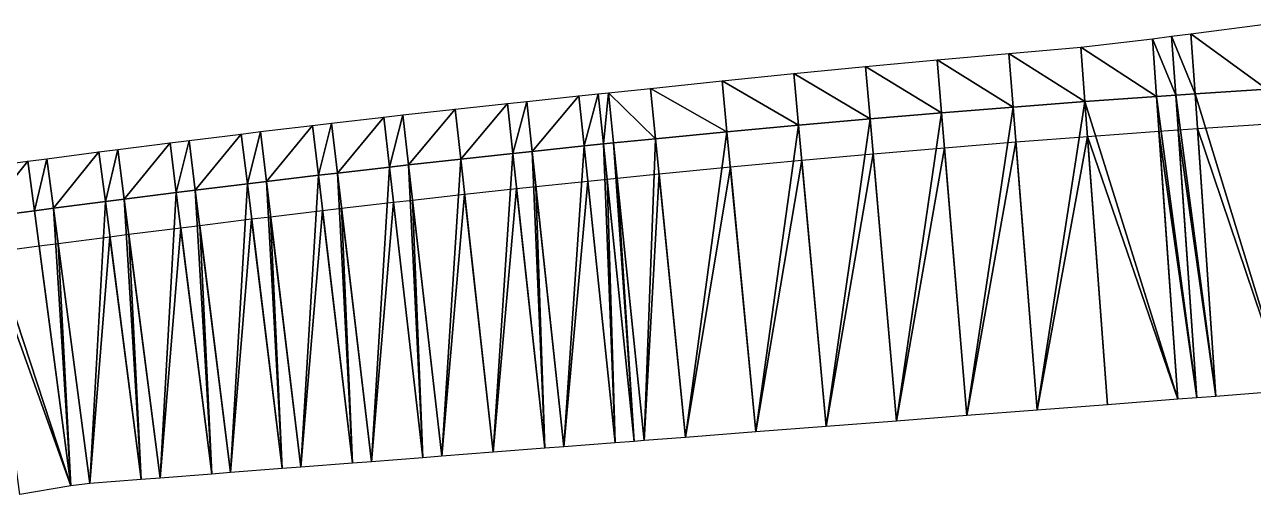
# Model space of a CAD drawing. Header units: metres. Extents: x 1882598 to 1885460, y 3171405 to 3171756.
# Drawn here: x 1883661.73 to 1883679.27, y 3171715.06 to 3171721.75 of the extents above; entities that cross this region are included whole.
import ezdxf

# ---------------------------------------------------------------- set-up
doc = ezdxf.new("R2010")
doc.units = ezdxf.units.M
doc.header["$MEASUREMENT"] = 0
doc.layers.add('Triangles surfaces projet', color=7, linetype='Continuous', true_color=0x848484)

msp = doc.modelspace()

# ---------------------------------------------------------------- linework, layer by layer
at = {"layer": 'Triangles surfaces projet'}
for points in [[(1883679.456, 3171720.833, 153.316), (1883678.375, 3171721.622, 152.736), (1883679.397, 3171721.752, 152.702), (1883679.456, 3171720.833, 153.316)], [(1883678.158, 3171720.747, 153.306), (1883677.825, 3171721.55, 152.754), (1883678.1, 3171721.586, 152.745), (1883678.158, 3171720.747, 153.306)], [(1883678.375, 3171721.622, 152.736), (1883678.434, 3171720.766, 153.308), (1883678.1, 3171721.586, 152.745), (1883678.375, 3171721.622, 152.736)], [(1883678.434, 3171720.766, 153.308), (1883678.158, 3171720.747, 153.306), (1883678.1, 3171721.586, 152.745), (1883678.434, 3171720.766, 153.308)], [(1883679.456, 3171720.833, 153.316), (1883678.434, 3171720.766, 153.308), (1883678.375, 3171721.622, 152.736), (1883679.456, 3171720.833, 153.316)], [(1883676.861, 3171720.655, 153.296), (1883675.779, 3171721.342, 152.776), (1883676.803, 3171721.429, 152.778), (1883676.861, 3171720.655, 153.296)], [(1883677.883, 3171720.728, 153.304), (1883676.803, 3171721.429, 152.778), (1883677.825, 3171721.55, 152.754), (1883677.883, 3171720.728, 153.304)], [(1883677.883, 3171720.728, 153.304), (1883676.861, 3171720.655, 153.296), (1883676.803, 3171721.429, 152.778), (1883677.883, 3171720.728, 153.304)], [(1883678.158, 3171720.747, 153.306), (1883677.883, 3171720.728, 153.304), (1883677.825, 3171721.55, 152.754), (1883678.158, 3171720.747, 153.306)], [(1883674.818, 3171720.495, 153.28), (1883673.731, 3171721.154, 152.773), (1883674.755, 3171721.25, 152.775), (1883674.818, 3171720.495, 153.28)], [(1883675.779, 3171721.342, 152.776), (1883675.839, 3171720.577, 153.288), (1883674.755, 3171721.25, 152.775), (1883675.779, 3171721.342, 152.776)], [(1883675.839, 3171720.577, 153.288), (1883674.818, 3171720.495, 153.28), (1883674.755, 3171721.25, 152.775), (1883675.839, 3171720.577, 153.288)], [(1883676.861, 3171720.655, 153.296), (1883675.839, 3171720.577, 153.288), (1883675.779, 3171721.342, 152.776), (1883676.861, 3171720.655, 153.296)], [(1883671.686, 3171720.951, 152.769), (1883672.708, 3171721.055, 152.771), (1883672.776, 3171720.318, 153.264), (1883671.686, 3171720.951, 152.769)], [(1883673.731, 3171721.154, 152.773), (1883673.797, 3171720.409, 153.272), (1883672.708, 3171721.055, 152.771), (1883673.731, 3171721.154, 152.773)], [(1883672.776, 3171720.318, 153.264), (1883672.708, 3171721.055, 152.771), (1883673.797, 3171720.409, 153.272), (1883672.776, 3171720.318, 153.264)], [(1883673.797, 3171720.409, 153.272), (1883673.731, 3171721.154, 152.773), (1883674.818, 3171720.495, 153.28), (1883673.797, 3171720.409, 153.272)], [(1883671.756, 3171720.223, 153.256), (1883670.664, 3171720.843, 152.767), (1883671.686, 3171720.951, 152.769), (1883671.756, 3171720.223, 153.256)], [(1883671.756, 3171720.223, 153.256), (1883671.686, 3171720.951, 152.769), (1883672.776, 3171720.318, 153.264), (1883671.756, 3171720.223, 153.256)], [(1883669.643, 3171720.736, 152.761), (1883668.975, 3171719.944, 153.234), (1883668.899, 3171720.658, 152.756), (1883669.643, 3171720.736, 152.761)], [(1883668.975, 3171719.944, 153.234), (1883669.643, 3171720.736, 152.761), (1883669.718, 3171720.022, 153.24), (1883668.975, 3171719.944, 153.234)], [(1883669.92, 3171720.764, 152.764), (1883669.718, 3171720.022, 153.24), (1883669.643, 3171720.736, 152.761), (1883669.92, 3171720.764, 152.764)], [(1883669.718, 3171720.022, 153.24), (1883669.92, 3171720.764, 152.764), (1883669.993, 3171720.05, 153.242), (1883669.718, 3171720.022, 153.24)], [(1883669.92, 3171720.764, 152.764), (1883670.065, 3171720.779, 152.765), (1883669.993, 3171720.05, 153.242), (1883669.92, 3171720.764, 152.764)], [(1883669.993, 3171720.05, 153.242), (1883670.065, 3171720.779, 152.765), (1883670.138, 3171720.065, 153.243), (1883669.993, 3171720.05, 153.242)], [(1883670.736, 3171720.125, 153.248), (1883670.065, 3171720.779, 152.765), (1883670.664, 3171720.843, 152.767), (1883670.736, 3171720.125, 153.248)], [(1883670.138, 3171720.065, 153.243), (1883670.065, 3171720.779, 152.765), (1883670.736, 3171720.125, 153.248), (1883670.138, 3171720.065, 153.243)], [(1883670.664, 3171720.843, 152.767), (1883671.756, 3171720.223, 153.256), (1883670.736, 3171720.125, 153.248), (1883670.664, 3171720.843, 152.767)], [(1883676.861, 3171720.655, 153.296), (1883677.883, 3171720.728, 153.304), (1883678.19, 3171716.411, 153.146), (1883676.861, 3171720.655, 153.296)], [(1883677.883, 3171720.728, 153.304), (1883678.158, 3171720.747, 153.306), (1883678.46, 3171716.431, 153.148), (1883677.883, 3171720.728, 153.304)], [(1883678.19, 3171716.411, 153.146), (1883677.883, 3171720.728, 153.304), (1883678.46, 3171716.431, 153.148), (1883678.19, 3171716.411, 153.146)], [(1883678.73, 3171716.452, 153.149), (1883678.158, 3171720.747, 153.306), (1883678.434, 3171720.766, 153.308), (1883678.73, 3171716.452, 153.149)], [(1883678.158, 3171720.747, 153.306), (1883678.73, 3171716.452, 153.149), (1883678.46, 3171716.431, 153.148), (1883678.158, 3171720.747, 153.306)], [(1883679.734, 3171716.53, 153.154), (1883678.434, 3171720.766, 153.308), (1883679.456, 3171720.833, 153.316), (1883679.734, 3171716.53, 153.154)], [(1883678.434, 3171720.766, 153.308), (1883679.734, 3171716.53, 153.154), (1883678.73, 3171716.452, 153.149), (1883678.434, 3171720.766, 153.308)], [(1883667.133, 3171720.464, 152.742), (1883667.878, 3171720.547, 152.748), (1883667.214, 3171719.752, 153.22), (1883667.133, 3171720.464, 152.742)], [(1883667.214, 3171719.752, 153.22), (1883667.878, 3171720.547, 152.748), (1883667.957, 3171719.834, 153.226), (1883667.214, 3171719.752, 153.22)], [(1883667.957, 3171719.834, 153.226), (1883667.878, 3171720.547, 152.748), (1883668.623, 3171720.628, 152.754), (1883667.957, 3171719.834, 153.226)], [(1883667.957, 3171719.834, 153.226), (1883668.623, 3171720.628, 152.754), (1883668.7, 3171719.915, 153.232), (1883667.957, 3171719.834, 153.226)], [(1883668.7, 3171719.915, 153.232), (1883668.623, 3171720.628, 152.754), (1883668.899, 3171720.658, 152.756), (1883668.7, 3171719.915, 153.232)], [(1883668.7, 3171719.915, 153.232), (1883668.899, 3171720.658, 152.756), (1883668.975, 3171719.944, 153.234), (1883668.7, 3171719.915, 153.232)], [(1883675.839, 3171720.577, 153.288), (1883675.179, 3171716.178, 153.133), (1883674.818, 3171720.495, 153.28), (1883675.839, 3171720.577, 153.288)], [(1883676.183, 3171716.256, 153.137), (1883675.179, 3171716.178, 153.133), (1883675.839, 3171720.577, 153.288), (1883676.183, 3171716.256, 153.137)], [(1883676.183, 3171716.256, 153.137), (1883675.839, 3171720.577, 153.288), (1883676.861, 3171720.655, 153.296), (1883676.183, 3171716.256, 153.137)], [(1883677.186, 3171716.333, 153.142), (1883676.183, 3171716.256, 153.137), (1883676.861, 3171720.655, 153.296), (1883677.186, 3171716.333, 153.142)], [(1883677.186, 3171716.333, 153.142), (1883676.861, 3171720.655, 153.296), (1883678.19, 3171716.411, 153.146), (1883677.186, 3171716.333, 153.142)], [(1883666.115, 3171720.347, 152.734), (1883665.927, 3171719.604, 153.209), (1883665.843, 3171720.315, 152.732), (1883666.115, 3171720.347, 152.734)], [(1883666.115, 3171720.347, 152.734), (1883666.199, 3171719.636, 153.212), (1883665.927, 3171719.604, 153.209), (1883666.115, 3171720.347, 152.734)], [(1883666.861, 3171720.433, 152.74), (1883666.199, 3171719.636, 153.212), (1883666.115, 3171720.347, 152.734), (1883666.861, 3171720.433, 152.74)], [(1883666.199, 3171719.636, 153.212), (1883666.861, 3171720.433, 152.74), (1883666.942, 3171719.721, 153.218), (1883666.199, 3171719.636, 153.212)], [(1883667.133, 3171720.464, 152.742), (1883666.942, 3171719.721, 153.218), (1883666.861, 3171720.433, 152.74), (1883667.133, 3171720.464, 152.742)], [(1883666.942, 3171719.721, 153.218), (1883667.133, 3171720.464, 152.742), (1883667.214, 3171719.752, 153.22), (1883666.942, 3171719.721, 153.218)], [(1883673.797, 3171720.409, 153.272), (1883673.171, 3171716.023, 153.125), (1883672.776, 3171720.318, 153.264), (1883673.797, 3171720.409, 153.272)], [(1883673.797, 3171720.409, 153.272), (1883674.175, 3171716.101, 153.129), (1883673.171, 3171716.023, 153.125), (1883673.797, 3171720.409, 153.272)], [(1883674.818, 3171720.495, 153.28), (1883674.175, 3171716.101, 153.129), (1883673.797, 3171720.409, 153.272), (1883674.818, 3171720.495, 153.28)], [(1883675.179, 3171716.178, 153.133), (1883674.175, 3171716.101, 153.129), (1883674.818, 3171720.495, 153.28), (1883675.179, 3171716.178, 153.133)], [(1883664.17, 3171719.392, 153.194), (1883664.082, 3171720.101, 152.719), (1883664.826, 3171720.192, 152.724), (1883664.17, 3171719.392, 153.194)], [(1883664.913, 3171719.483, 153.201), (1883664.17, 3171719.392, 153.194), (1883664.826, 3171720.192, 152.724), (1883664.913, 3171719.483, 153.201)], [(1883665.098, 3171720.226, 152.726), (1883664.913, 3171719.483, 153.201), (1883664.826, 3171720.192, 152.724), (1883665.098, 3171720.226, 152.726)], [(1883665.184, 3171719.516, 153.203), (1883664.913, 3171719.483, 153.201), (1883665.098, 3171720.226, 152.726), (1883665.184, 3171719.516, 153.203)], [(1883665.184, 3171719.516, 153.203), (1883665.098, 3171720.226, 152.726), (1883665.843, 3171720.315, 152.732), (1883665.184, 3171719.516, 153.203)], [(1883665.927, 3171719.604, 153.209), (1883665.184, 3171719.516, 153.203), (1883665.843, 3171720.315, 152.732), (1883665.927, 3171719.604, 153.209)], [(1883671.163, 3171715.868, 153.117), (1883670.736, 3171720.125, 153.248), (1883671.756, 3171720.223, 153.256), (1883671.163, 3171715.868, 153.117)], [(1883671.163, 3171715.868, 153.117), (1883671.756, 3171720.223, 153.256), (1883672.167, 3171715.945, 153.121), (1883671.163, 3171715.868, 153.117)], [(1883671.756, 3171720.223, 153.256), (1883672.776, 3171720.318, 153.264), (1883672.167, 3171715.945, 153.121), (1883671.756, 3171720.223, 153.256)], [(1883672.167, 3171715.945, 153.121), (1883672.776, 3171720.318, 153.264), (1883673.171, 3171716.023, 153.125), (1883672.167, 3171715.945, 153.121)], [(1883677.919, 3171720.232, 153.636), (1883678.19, 3171716.411, 153.496), (1883676.899, 3171720.158, 153.628), (1883677.919, 3171720.232, 153.636)], [(1883678.193, 3171720.251, 153.638), (1883678.46, 3171716.431, 153.498), (1883677.919, 3171720.232, 153.636), (1883678.193, 3171720.251, 153.638)], [(1883678.46, 3171716.431, 153.498), (1883678.19, 3171716.411, 153.496), (1883677.919, 3171720.232, 153.636), (1883678.46, 3171716.431, 153.498)], [(1883678.468, 3171720.27, 153.64), (1883678.73, 3171716.452, 153.499), (1883678.193, 3171720.251, 153.638), (1883678.468, 3171720.27, 153.64)], [(1883678.73, 3171716.452, 153.499), (1883678.46, 3171716.431, 153.498), (1883678.193, 3171720.251, 153.638), (1883678.73, 3171716.452, 153.499)], [(1883679.488, 3171720.337, 153.647), (1883679.734, 3171716.53, 153.504), (1883678.468, 3171720.27, 153.64), (1883679.488, 3171720.337, 153.647)], [(1883679.734, 3171716.53, 153.504), (1883678.73, 3171716.452, 153.499), (1883678.468, 3171720.27, 153.64), (1883679.734, 3171716.53, 153.504)], [(1883663.067, 3171719.972, 152.711), (1883663.81, 3171720.067, 152.716), (1883663.157, 3171719.265, 153.186), (1883663.067, 3171719.972, 152.711)], [(1883663.899, 3171719.359, 153.192), (1883663.157, 3171719.265, 153.186), (1883663.81, 3171720.067, 152.716), (1883663.899, 3171719.359, 153.192)], [(1883664.082, 3171720.101, 152.719), (1883663.899, 3171719.359, 153.192), (1883663.81, 3171720.067, 152.716), (1883664.082, 3171720.101, 152.719)], [(1883664.17, 3171719.392, 153.194), (1883663.899, 3171719.359, 153.192), (1883664.082, 3171720.101, 152.719), (1883664.17, 3171719.392, 153.194)], [(1883668.975, 3171719.944, 153.234), (1883669.718, 3171720.022, 153.24), (1883669.427, 3171715.734, 153.11), (1883668.975, 3171719.944, 153.234)], [(1883669.718, 3171720.022, 153.24), (1883670.159, 3171715.79, 153.113), (1883669.427, 3171715.734, 153.11), (1883669.718, 3171720.022, 153.24)], [(1883669.993, 3171720.05, 153.242), (1883670.159, 3171715.79, 153.113), (1883669.718, 3171720.022, 153.24), (1883669.993, 3171720.05, 153.242)], [(1883670.138, 3171720.065, 153.243), (1883670.431, 3171715.811, 153.114), (1883669.993, 3171720.05, 153.242), (1883670.138, 3171720.065, 153.243)], [(1883669.993, 3171720.05, 153.242), (1883670.431, 3171715.811, 153.114), (1883670.159, 3171715.79, 153.113), (1883669.993, 3171720.05, 153.242)], [(1883670.574, 3171715.822, 153.115), (1883670.138, 3171720.065, 153.243), (1883670.736, 3171720.125, 153.248), (1883670.574, 3171715.822, 153.115)], [(1883670.138, 3171720.065, 153.243), (1883670.574, 3171715.822, 153.115), (1883670.431, 3171715.811, 153.114), (1883670.138, 3171720.065, 153.243)], [(1883670.574, 3171715.822, 153.115), (1883670.736, 3171720.125, 153.248), (1883671.163, 3171715.868, 153.117), (1883670.574, 3171715.822, 153.115)], [(1883674.859, 3171719.997, 153.613), (1883674.175, 3171716.101, 153.479), (1883673.84, 3171719.91, 153.605), (1883674.859, 3171719.997, 153.613)], [(1883675.179, 3171716.178, 153.483), (1883674.175, 3171716.101, 153.479), (1883674.859, 3171719.997, 153.613), (1883675.179, 3171716.178, 153.483)], [(1883675.879, 3171720.079, 153.62), (1883675.179, 3171716.178, 153.483), (1883674.859, 3171719.997, 153.613), (1883675.879, 3171720.079, 153.62)], [(1883676.183, 3171716.256, 153.487), (1883675.179, 3171716.178, 153.483), (1883675.879, 3171720.079, 153.62), (1883676.183, 3171716.256, 153.487)], [(1883676.899, 3171720.158, 153.628), (1883676.183, 3171716.256, 153.487), (1883675.879, 3171720.079, 153.62), (1883676.899, 3171720.158, 153.628)], [(1883677.186, 3171716.333, 153.492), (1883676.183, 3171716.256, 153.487), (1883676.899, 3171720.158, 153.628), (1883677.186, 3171716.333, 153.492)], [(1883678.19, 3171716.411, 153.496), (1883677.186, 3171716.333, 153.492), (1883676.899, 3171720.158, 153.628), (1883678.19, 3171716.411, 153.496)], [(1883662.053, 3171719.839, 152.703), (1883661.875, 3171719.099, 153.174), (1883661.781, 3171719.803, 152.701), (1883662.053, 3171719.839, 152.703)], [(1883662.146, 3171719.135, 153.177), (1883661.875, 3171719.099, 153.174), (1883662.053, 3171719.839, 152.703), (1883662.146, 3171719.135, 153.177)], [(1883662.146, 3171719.135, 153.177), (1883662.053, 3171719.839, 152.703), (1883662.795, 3171719.937, 152.709), (1883662.146, 3171719.135, 153.177)], [(1883662.887, 3171719.231, 153.183), (1883662.146, 3171719.135, 153.177), (1883662.795, 3171719.937, 152.709), (1883662.887, 3171719.231, 153.183)], [(1883662.887, 3171719.231, 153.183), (1883662.795, 3171719.937, 152.709), (1883663.067, 3171719.972, 152.711), (1883662.887, 3171719.231, 153.183)], [(1883663.157, 3171719.265, 153.186), (1883662.887, 3171719.231, 153.183), (1883663.067, 3171719.972, 152.711), (1883663.157, 3171719.265, 153.186)], [(1883667.957, 3171719.834, 153.226), (1883667.687, 3171715.599, 153.104), (1883667.214, 3171719.752, 153.22), (1883667.957, 3171719.834, 153.226)], [(1883667.957, 3171719.834, 153.226), (1883668.421, 3171715.656, 153.107), (1883667.687, 3171715.599, 153.104), (1883667.957, 3171719.834, 153.226)], [(1883668.421, 3171715.656, 153.107), (1883667.957, 3171719.834, 153.226), (1883668.7, 3171719.915, 153.232), (1883668.421, 3171715.656, 153.107)], [(1883668.421, 3171715.656, 153.107), (1883668.7, 3171719.915, 153.232), (1883669.155, 3171715.713, 153.109), (1883668.421, 3171715.656, 153.107)], [(1883668.7, 3171719.915, 153.232), (1883668.975, 3171719.944, 153.234), (1883669.155, 3171715.713, 153.109), (1883668.7, 3171719.915, 153.232)], [(1883668.975, 3171719.944, 153.234), (1883669.427, 3171715.734, 153.11), (1883669.155, 3171715.713, 153.109), (1883668.975, 3171719.944, 153.234)], [(1883672.822, 3171719.819, 153.598), (1883672.167, 3171715.945, 153.471), (1883671.804, 3171719.724, 153.59), (1883672.822, 3171719.819, 153.598)], [(1883673.171, 3171716.023, 153.475), (1883672.167, 3171715.945, 153.471), (1883672.822, 3171719.819, 153.598), (1883673.171, 3171716.023, 153.475)], [(1883673.84, 3171719.91, 153.605), (1883673.171, 3171716.023, 153.475), (1883672.822, 3171719.819, 153.598), (1883673.84, 3171719.91, 153.605)], [(1883674.175, 3171716.101, 153.479), (1883673.171, 3171716.023, 153.475), (1883673.84, 3171719.91, 153.605), (1883674.175, 3171716.101, 153.479)], [(1883661.039, 3171719.704, 152.694), (1883661.781, 3171719.803, 152.701), (1883661.134, 3171719.001, 153.167), (1883661.039, 3171719.704, 152.694)], [(1883661.875, 3171719.099, 153.174), (1883661.134, 3171719.001, 153.167), (1883661.781, 3171719.803, 152.701), (1883661.875, 3171719.099, 153.174)], [(1883666.682, 3171715.522, 153.1), (1883666.199, 3171719.636, 153.212), (1883666.942, 3171719.721, 153.218), (1883666.682, 3171715.522, 153.1)], [(1883667.418, 3171715.579, 153.103), (1883666.682, 3171715.522, 153.1), (1883666.942, 3171719.721, 153.218), (1883667.418, 3171715.579, 153.103)], [(1883666.942, 3171719.721, 153.218), (1883667.214, 3171719.752, 153.22), (1883667.418, 3171715.579, 153.103), (1883666.942, 3171719.721, 153.218)], [(1883667.214, 3171719.752, 153.22), (1883667.687, 3171715.599, 153.104), (1883667.418, 3171715.579, 153.103), (1883667.214, 3171719.752, 153.22)], [(1883671.804, 3171719.724, 153.59), (1883671.163, 3171715.868, 153.467), (1883670.786, 3171719.625, 153.583), (1883671.804, 3171719.724, 153.59)], [(1883672.167, 3171715.945, 153.471), (1883671.163, 3171715.868, 153.467), (1883671.804, 3171719.724, 153.59), (1883672.167, 3171715.945, 153.471)], [(1883664.913, 3171719.483, 153.201), (1883664.673, 3171715.367, 153.091), (1883664.17, 3171719.392, 153.194), (1883664.913, 3171719.483, 153.201)], [(1883664.673, 3171715.367, 153.091), (1883664.913, 3171719.483, 153.201), (1883665.409, 3171715.424, 153.095), (1883664.673, 3171715.367, 153.091)], [(1883664.913, 3171719.483, 153.201), (1883665.184, 3171719.516, 153.203), (1883665.409, 3171715.424, 153.095), (1883664.913, 3171719.483, 153.201)], [(1883665.927, 3171719.604, 153.209), (1883665.678, 3171715.444, 153.096), (1883665.184, 3171719.516, 153.203), (1883665.927, 3171719.604, 153.209)], [(1883665.184, 3171719.516, 153.203), (1883665.678, 3171715.444, 153.096), (1883665.409, 3171715.424, 153.095), (1883665.184, 3171719.516, 153.203)], [(1883665.678, 3171715.444, 153.096), (1883665.927, 3171719.604, 153.209), (1883666.414, 3171715.501, 153.099), (1883665.678, 3171715.444, 153.096)], [(1883666.414, 3171715.501, 153.099), (1883665.927, 3171719.604, 153.209), (1883666.199, 3171719.636, 153.212), (1883666.414, 3171715.501, 153.099)], [(1883666.682, 3171715.522, 153.1), (1883666.414, 3171715.501, 153.099), (1883666.199, 3171719.636, 153.212), (1883666.682, 3171715.522, 153.1)], [(1883669.77, 3171719.522, 153.575), (1883669.427, 3171715.734, 153.46), (1883669.029, 3171719.444, 153.569), (1883669.77, 3171719.522, 153.575)], [(1883670.159, 3171715.79, 153.463), (1883669.427, 3171715.734, 153.46), (1883669.77, 3171719.522, 153.575), (1883670.159, 3171715.79, 153.463)], [(1883670.045, 3171719.55, 153.577), (1883670.159, 3171715.79, 153.463), (1883669.77, 3171719.522, 153.575), (1883670.045, 3171719.55, 153.577)], [(1883670.19, 3171719.565, 153.578), (1883670.431, 3171715.811, 153.464), (1883670.045, 3171719.55, 153.577), (1883670.19, 3171719.565, 153.578)], [(1883670.431, 3171715.811, 153.464), (1883670.159, 3171715.79, 153.463), (1883670.045, 3171719.55, 153.577), (1883670.431, 3171715.811, 153.464)], [(1883670.786, 3171719.625, 153.583), (1883670.574, 3171715.822, 153.465), (1883670.19, 3171719.565, 153.578), (1883670.786, 3171719.625, 153.583)], [(1883670.574, 3171715.822, 153.465), (1883670.431, 3171715.811, 153.464), (1883670.19, 3171719.565, 153.578), (1883670.574, 3171715.822, 153.465)], [(1883671.163, 3171715.868, 153.467), (1883670.574, 3171715.822, 153.465), (1883670.786, 3171719.625, 153.583), (1883671.163, 3171715.868, 153.467)], [(1883663.157, 3171719.265, 153.186), (1883663.899, 3171719.359, 153.192), (1883663.668, 3171715.289, 153.087), (1883663.157, 3171719.265, 153.186)], [(1883664.404, 3171715.346, 153.09), (1883663.668, 3171715.289, 153.087), (1883663.899, 3171719.359, 153.192), (1883664.404, 3171715.346, 153.09)], [(1883664.17, 3171719.392, 153.194), (1883664.404, 3171715.346, 153.09), (1883663.899, 3171719.359, 153.192), (1883664.17, 3171719.392, 153.194)], [(1883664.404, 3171715.346, 153.09), (1883664.17, 3171719.392, 153.194), (1883664.673, 3171715.367, 153.091), (1883664.404, 3171715.346, 153.09)], [(1883668.012, 3171719.334, 153.562), (1883667.687, 3171715.599, 153.454), (1883667.271, 3171719.251, 153.556), (1883668.012, 3171719.334, 153.562)], [(1883668.421, 3171715.656, 153.457), (1883667.687, 3171715.599, 153.454), (1883668.012, 3171719.334, 153.562), (1883668.421, 3171715.656, 153.457)], [(1883668.754, 3171719.415, 153.567), (1883668.421, 3171715.656, 153.457), (1883668.012, 3171719.334, 153.562), (1883668.754, 3171719.415, 153.567)], [(1883669.155, 3171715.713, 153.459), (1883668.421, 3171715.656, 153.457), (1883668.754, 3171719.415, 153.567), (1883669.155, 3171715.713, 153.459)], [(1883669.029, 3171719.444, 153.569), (1883669.155, 3171715.713, 153.459), (1883668.754, 3171719.415, 153.567), (1883669.029, 3171719.444, 153.569)], [(1883669.427, 3171715.734, 153.46), (1883669.155, 3171715.713, 153.459), (1883669.029, 3171719.444, 153.569), (1883669.427, 3171715.734, 153.46)], [(1883662.146, 3171719.135, 153.177), (1883662.396, 3171715.179, 153.081), (1883661.875, 3171719.099, 153.174), (1883662.146, 3171719.135, 153.177)], [(1883662.887, 3171719.231, 153.183), (1883662.663, 3171715.211, 153.083), (1883662.146, 3171719.135, 153.177), (1883662.887, 3171719.231, 153.183)], [(1883662.663, 3171715.211, 153.083), (1883662.396, 3171715.179, 153.081), (1883662.146, 3171719.135, 153.177), (1883662.663, 3171715.211, 153.083)], [(1883663.399, 3171715.268, 153.086), (1883662.663, 3171715.211, 153.083), (1883662.887, 3171719.231, 153.183), (1883663.399, 3171715.268, 153.086)], [(1883662.887, 3171719.231, 153.183), (1883663.157, 3171719.265, 153.186), (1883663.399, 3171715.268, 153.086), (1883662.887, 3171719.231, 153.183)], [(1883663.399, 3171715.268, 153.086), (1883663.157, 3171719.265, 153.186), (1883663.668, 3171715.289, 153.087), (1883663.399, 3171715.268, 153.086)], [(1883666.258, 3171719.134, 153.548), (1883666.414, 3171715.501, 153.449), (1883665.987, 3171719.103, 153.546), (1883666.258, 3171719.134, 153.548)], [(1883667, 3171719.22, 153.554), (1883666.682, 3171715.522, 153.45), (1883666.258, 3171719.134, 153.548), (1883667, 3171719.22, 153.554)], [(1883666.682, 3171715.522, 153.45), (1883666.414, 3171715.501, 153.449), (1883666.258, 3171719.134, 153.548), (1883666.682, 3171715.522, 153.45)], [(1883667.418, 3171715.579, 153.453), (1883666.682, 3171715.522, 153.45), (1883667, 3171719.22, 153.554), (1883667.418, 3171715.579, 153.453)], [(1883667.271, 3171719.251, 153.556), (1883667.418, 3171715.579, 153.453), (1883667, 3171719.22, 153.554), (1883667.271, 3171719.251, 153.556)], [(1883667.687, 3171715.599, 153.454), (1883667.418, 3171715.579, 153.453), (1883667.271, 3171719.251, 153.556), (1883667.687, 3171715.599, 153.454)], [(1883661.134, 3171719.001, 153.167), (1883661.875, 3171719.099, 153.174), (1883662.396, 3171715.179, 153.081), (1883661.134, 3171719.001, 153.167)], [(1883662.396, 3171715.179, 153.081), (1883661.668, 3171715.056, 153.076), (1883661.134, 3171719.001, 153.167), (1883662.396, 3171715.179, 153.081)], [(1883664.974, 3171718.981, 153.538), (1883664.673, 3171715.367, 153.441), (1883664.233, 3171718.89, 153.532), (1883664.974, 3171718.981, 153.538)], [(1883665.409, 3171715.424, 153.445), (1883664.673, 3171715.367, 153.441), (1883664.974, 3171718.981, 153.538), (1883665.409, 3171715.424, 153.445)], [(1883665.245, 3171719.014, 153.54), (1883665.409, 3171715.424, 153.445), (1883664.974, 3171718.981, 153.538), (1883665.245, 3171719.014, 153.54)], [(1883665.987, 3171719.103, 153.546), (1883665.678, 3171715.444, 153.446), (1883665.245, 3171719.014, 153.54), (1883665.987, 3171719.103, 153.546)], [(1883665.678, 3171715.444, 153.446), (1883665.409, 3171715.424, 153.445), (1883665.245, 3171719.014, 153.54), (1883665.678, 3171715.444, 153.446)], [(1883666.414, 3171715.501, 153.449), (1883665.678, 3171715.444, 153.446), (1883665.987, 3171719.103, 153.546), (1883666.414, 3171715.501, 153.449)], [(1883663.222, 3171718.763, 153.523), (1883663.399, 3171715.268, 153.436), (1883662.952, 3171718.728, 153.521), (1883663.222, 3171718.763, 153.523)], [(1883663.962, 3171718.857, 153.529), (1883663.668, 3171715.289, 153.437), (1883663.222, 3171718.763, 153.523), (1883663.962, 3171718.857, 153.529)], [(1883663.668, 3171715.289, 153.437), (1883663.399, 3171715.268, 153.436), (1883663.222, 3171718.763, 153.523), (1883663.668, 3171715.289, 153.437)], [(1883664.404, 3171715.346, 153.44), (1883663.668, 3171715.289, 153.437), (1883663.962, 3171718.857, 153.529), (1883664.404, 3171715.346, 153.44)], [(1883664.233, 3171718.89, 153.532), (1883664.404, 3171715.346, 153.44), (1883663.962, 3171718.857, 153.529), (1883664.233, 3171718.89, 153.532)], [(1883664.673, 3171715.367, 153.441), (1883664.404, 3171715.346, 153.44), (1883664.233, 3171718.89, 153.532), (1883664.673, 3171715.367, 153.441)], [(1883661.942, 3171718.597, 153.512), (1883662.396, 3171715.179, 153.431), (1883661.202, 3171718.498, 153.506), (1883661.942, 3171718.597, 153.512)], [(1883662.212, 3171718.632, 153.515), (1883662.396, 3171715.179, 153.431), (1883661.942, 3171718.597, 153.512), (1883662.212, 3171718.632, 153.515)], [(1883662.952, 3171718.728, 153.521), (1883662.663, 3171715.211, 153.433), (1883662.212, 3171718.632, 153.515), (1883662.952, 3171718.728, 153.521)], [(1883662.663, 3171715.211, 153.433), (1883662.396, 3171715.179, 153.431), (1883662.212, 3171718.632, 153.515), (1883662.663, 3171715.211, 153.433)], [(1883663.399, 3171715.268, 153.436), (1883662.663, 3171715.211, 153.433), (1883662.952, 3171718.728, 153.521), (1883663.399, 3171715.268, 153.436)], [(1883662.396, 3171715.179, 153.431), (1883661.668, 3171715.056, 153.426), (1883661.202, 3171718.498, 153.506), (1883662.396, 3171715.179, 153.431)]]:
    msp.add_3dface(points, dxfattribs=at)

doc.saveas('drawing.dxf')
